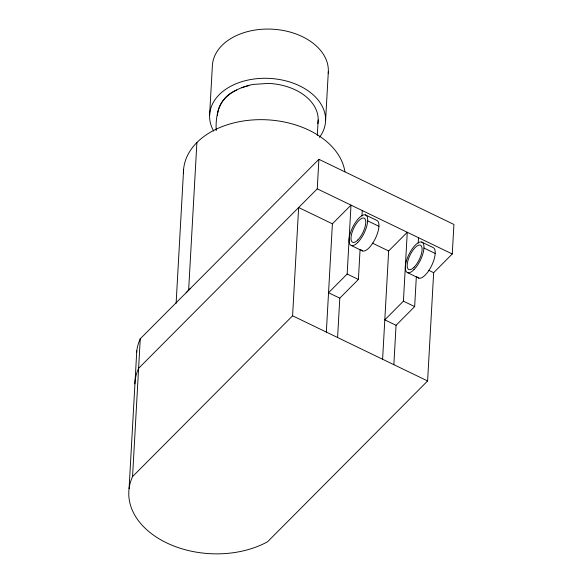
<?xml version="1.0" encoding="UTF-8"?>
<svg xmlns="http://www.w3.org/2000/svg" width="583" height="583" viewBox="0 0 583 583"><rect width="100%" height="100%" fill="white"/><g stroke="black" fill="none" stroke-linecap="round" stroke-linejoin="round"><path stroke-width="0.87" d="M217.51 115.456C218.057 97.485 237.266 87.435 252.964 84.44L268.202 83.413A50.634 34.594 3.2 0 1 317.844 123.545M129.076 488.627L136.786 350.82M132.552 476.603L140.255 338.796L318.901 159.305L453.924 224.455L452.27 253.984L433.657 272.684L427.609 380.961L267.568 541.76A84.389 57.659 3.2 0 1 166.563 542.839A84.389 57.659 3.2 0 1 132.552 476.603L292.586 315.804L298.642 207.526L332.397 223.821L326.342 332.091M176.11 303.4L183.609 169.34M188.637 290.188L196.894 142.536M209.596 115.383L212.35 66.171A58.06 39.673 3.2 0 1 272.931 29.216A58.06 39.673 3.2 0 1 328.229 73.152M216.198 130.599C215.331 113.707 219.667 96.822 236.793 90.001M317.32 135.351L318.18 119.945M134.848 383.862A84.389 57.659 3.2 0 1 138.601 368.332L317.254 188.834L318.901 159.305M325.591 120.652L328.338 71.439M337.593 337.521L339.794 298.153L358.407 279.454L360.075 249.531M339.794 298.153L328.542 292.724L347.155 274.025L351.01 205.121L332.397 223.821M361.956 215.987L362.254 210.55M382.601 359.245L388.657 250.967L407.262 232.267L403.414 301.171L384.802 319.87L396.054 325.299L393.853 364.674M396.054 325.299L414.666 306.6L416.335 276.685M418.208 243.133L418.514 237.696M241.428 87.771L248.963 85.592M317.254 188.834L452.27 253.984M365.454 214.908L376.705 220.345A16.878 6.406 -64.2 0 1 374.752 239.722A16.878 6.406 -64.2 0 1 361.234 249.903M421.706 242.062L432.958 247.491A16.878 6.406 -64.2 0 1 431.012 266.868A16.878 6.406 -64.2 0 1 417.494 277.049M367.691 220.877L378.943 226.306M423.943 248.023L435.195 253.452M372.289 243.067L388.657 250.967M428.84 270.359L433.657 272.684M351.316 245.53L362.568 250.967M407.575 272.684L418.827 278.113M347.155 274.025L358.407 279.454M403.414 301.171L414.666 306.6M292.586 315.804L427.609 380.961M186.166 292.834A81.015 55.356 3.2 0 1 190.43 288.461M136.604 352.569A84.389 57.659 3.2 0 1 140.255 338.796M183.456 172.94A81.015 55.356 3.2 0 1 260.062 119.661A81.015 55.356 3.2 0 1 344.917 171.817M213.721 131.139A58.06 39.673 3.2 0 1 270.097 78.428A58.06 39.673 3.2 0 1 319.418 137.406M357.838 239.97A13.365 5.072 -64.2 0 0 365.038 218.938A13.365 5.072 -64.2 0 0 352.278 231.764A13.365 5.072 -64.2 0 0 357.838 239.97M357.7 242.528A16.878 6.406 -64.2 0 0 366.787 215.972A16.878 6.406 -64.2 0 0 350.667 232.165A16.878 6.406 -64.2 0 0 357.7 242.528M413.952 269.674A16.878 6.406 -64.2 0 0 423.047 243.118A16.878 6.406 -64.2 0 0 406.927 259.311A16.878 6.406 -64.2 0 0 413.952 269.674M414.09 267.211A13.504 5.123 -64.2 0 0 421.363 245.968A13.504 5.123 -64.2 0 0 408.472 258.925A13.504 5.123 -64.2 0 0 414.09 267.211"/></g></svg>
